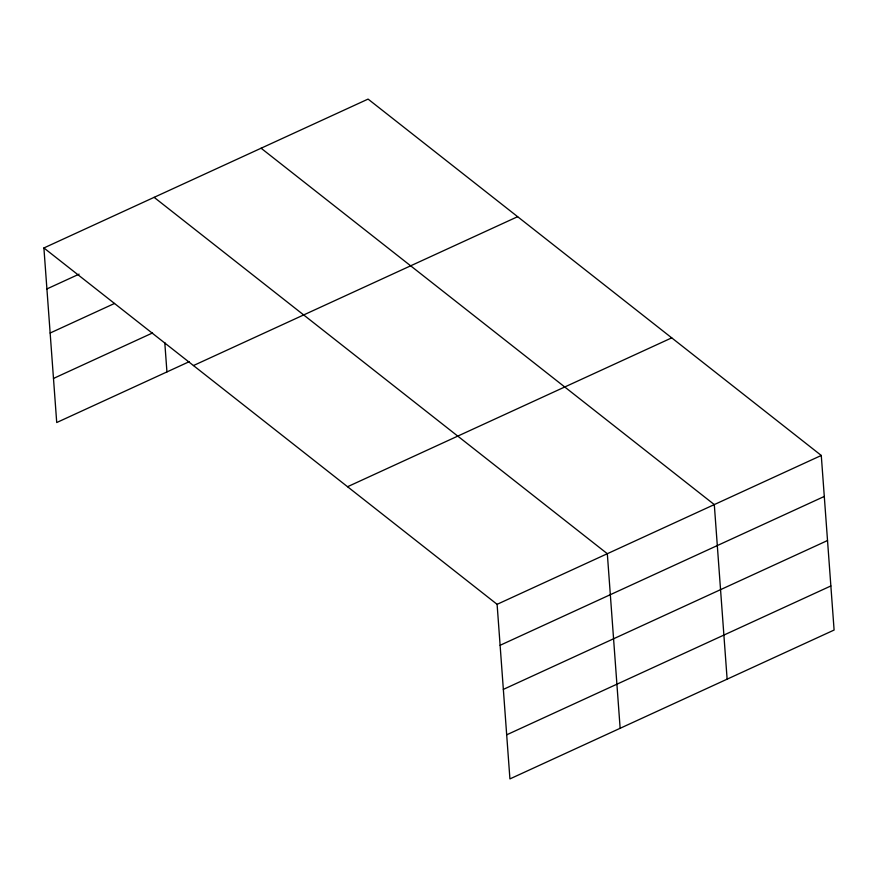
<?xml version="1.0" encoding="UTF-8"?>
<svg xmlns="http://www.w3.org/2000/svg" width="878" height="878" viewBox="0 0 878 878"><rect width="100%" height="100%" fill="white"/><g stroke="black" fill="none" stroke-linecap="round" stroke-linejoin="round"><path stroke-width="1.32" d="M43.9 247.958L368.08 99.093L821.281 455.462L834.1 630.042L509.92 778.907L497.102 604.327L43.9 247.958L56.719 422.537L189.33 361.637M46.907 288.928L79.108 274.145M50.145 333.025L114.546 303.448M53.481 378.451L152.552 332.949M193.456 365.555L517.636 216.69M347.545 486.73L671.725 337.865M497.102 604.327L821.281 455.462M500.109 645.297L824.288 496.443M503.346 689.395L827.526 540.53M506.683 734.82L830.862 585.955M261.095 148.217L714.297 504.587L727.127 679.166M154.122 197.341L607.324 553.711L620.142 728.29M164.779 342.53L166.941 371.921"/></g></svg>
